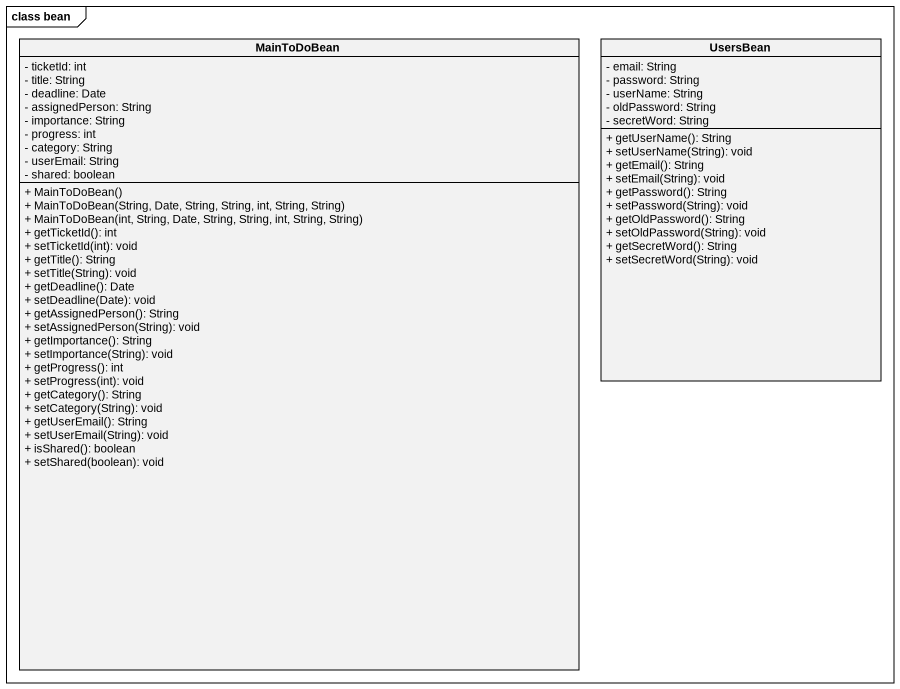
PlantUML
@startuml
mainframe class bean
hide circle
hide empty members
skinparam classAttributeIconSize 0
class MainToDoBean {
  - ticketId: int
  - title: String
  - deadline: Date
  - assignedPerson: String
  - importance: String
  - progress: int
  - category: String
  - userEmail: String
  - shared: boolean
  + MainToDoBean()
  + MainToDoBean(String, Date, String, String, int, String, String)
  + MainToDoBean(int, String, Date, String, String, int, String, String)
  + getTicketId(): int
  + setTicketId(int): void
  + getTitle(): String
  + setTitle(String): void
  + getDeadline(): Date
  + setDeadline(Date): void
  + getAssignedPerson(): String
  + setAssignedPerson(String): void
  + getImportance(): String
  + setImportance(String): void
  + getProgress(): int
  + setProgress(int): void
  + getCategory(): String
  + setCategory(String): void
  + getUserEmail(): String
  + setUserEmail(String): void
  + isShared(): boolean
  + setShared(boolean): void
}
class UsersBean {
  - email: String
  - password: String
  - userName: String
  - oldPassword: String
  - secretWord: String
  + getUserName(): String
  + setUserName(String): void
  + getEmail(): String
  + setEmail(String): void
  + getPassword(): String
  + setPassword(String): void
  + getOldPassword(): String
  + setOldPassword(String): void
  + getSecretWord(): String
  + setSecretWord(String): void
}
@enduml
